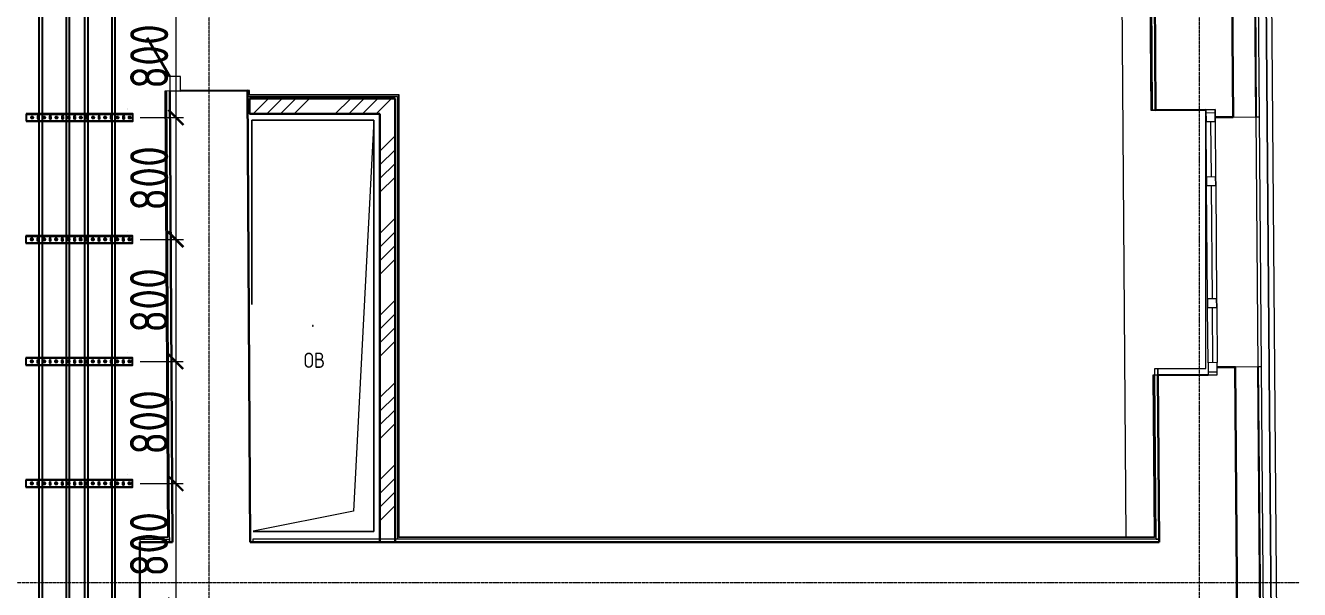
# Model space of a CAD drawing. Header units: millimetres. Extents: x -42533 to 645315, y 3457 to 82611.
# Drawn here: x 464246 to 472606, y 46844 to 50545 of the extents above; entities that cross this region are included whole.
import ezdxf
from ezdxf.enums import TextEntityAlignment as Align

# ---------------------------------------------------------------- set-up
doc = ezdxf.new("R2018")
doc.units = ezdxf.units.MM
doc.linetypes.add('ADSK_Линия сетки', pattern=[25, 20, -2.5, 0, -2.5])
for name, color, linetype in [('00_00_потолок_Панели из стали', 7, 'Continuous'), ('ЭОМ_Лотки авар.', 1, 'Continuous'), ('ЭОМ_Лотки рабочие', 5, 'Continuous')]:
    doc.layers.add(name, color=color, linetype=linetype)
for name, color, linetype, lineweight in [('_ Окна', 7, 'Continuous', 9), ('Аннотация', 7, 'Continuous', 18), ('Двери', 7, 'Continuous', 9), ('Обобщенные модели', 7, 'Continuous', 18), ('Окна', 7, 'Continuous', 9), ('Оси', 253, 'Continuous', 9), ('Перекрытие', 7, 'Continuous', 18), ('Стены внутренние', 7, 'Continuous', 18), ('Стены наружные', 7, 'Continuous', 18), ('Стены несущие', 7, 'Continuous', 30), ('Стены отделка', 7, 'Continuous', 30), ('Стены штриховка', 7, 'Continuous', 9), ('ШТРИХОВКА', 252, 'Continuous', 15)]:
    doc.layers.add(name, color=color, linetype=linetype, lineweight=lineweight)
doc.styles.add('GOST Common_4', font='GOST_Common.ttf', dxfattribs={"width": 0.9, "height": 200})
doc.styles.get("Standard").update_dxf_attribs({"font": 'arial.ttf'})
doc.styles.add('М2', font='isocpeur.ttf', dxfattribs={"width": 0.8})
doc.dimstyles.new('М2-100', dxfattribs={"dimtxt": 250, "dimasz": 100, "dimexe": 50, "dimexo": 50, "dimgap": 50, "dimtad": 1, "dimdec": 0, "dimzin": 1, "dimtxsty": 'М2', "dimblk": 'ARCHTICK', "dimcen": 2.5, "dimdle": 50, "dimclre": 256, "dimclrt": 256, "dimadec": 0, "dimazin": 0, "dimtfac": 1, "dimtdec": 0, "dimtix": 1, "dimtmove": 1, "dimatfit": 3, "dimldrblk": 'NONE', "dimfxl": 1, "dimtolj": 1, "dimlwd": 9, "dimlwe": 9, "dimarcsym": 1})
pattern_1 = [(45, (591.94, 243.9), (-269.4077, 269.4077), []), (45, (681.74, 243.9), (-269.4077, 269.4077), []), (45, (771.54, 243.9), (-269.4077, 269.4077), []), (45, (861.35, 243.9), (-269.4077, 269.4077), [])]

# ---------------------------------------------------------------- blocks, each defined once
blk = doc.blocks.new('План 4 этажа')
at = {"layer": 'Стены штриховка', "lineweight": 9}
h = blk.add_hatch(dxfattribs=at)
h.set_pattern_fill('ANSI34', color=8, scale=20)
h.set_pattern_definition(pattern_1)
h.paths.add_polyline_path([(49630.338, 23648.992), (50577.81, 23648.992), (50577.81, 23748.992), (49629.745, 23748.125)])
h = blk.add_hatch(dxfattribs=at)
h.set_pattern_fill('ANSI34', color=8, scale=20)
h.set_pattern_definition(pattern_1)
h.paths.add_polyline_path([(50481.973, 20839.474), (50577.81, 20839.474), (50577.81, 23648.992), (50477.81, 23648.992), (50477.81, 20839.474)])
at = {"layer": '_ Окна', "color": 8, "lineweight": 18}
for p, q in [((55897.895, 23676.603), (55957.893, 23677.088)), ((55898.542, 23596.605), (55897.895, 23676.603)), ((55957.893, 23677.088), (55958.54, 23597.091)), ((55958.54, 23597.091), (55898.542, 23596.605)), ((55901.454, 23236.617), (55961.452, 23237.102)), ((55901.939, 23176.619), (55901.454, 23236.617)), ((55961.937, 23177.104), (55901.939, 23176.619)), ((55961.452, 23237.102), (55961.937, 23177.104)), ((55907.924, 22436.643), (55967.922, 22437.128)), ((55908.409, 22376.645), (55907.924, 22436.643)), ((55967.922, 22437.128), (55968.407, 22377.13)), ((55968.407, 22377.13), (55908.409, 22376.645)), ((55971.318, 22017.142), (55911.32, 22016.657)), ((55911.32, 22016.657), (55911.967, 21936.66)), ((55971.965, 21937.145), (55971.318, 22017.142)), ((55911.967, 21936.66), (55971.965, 21937.145))]:
    blk.add_line(p, q, dxfattribs=at)
at = {"layer": '_ Окна', "color": 8}
for p, q in [((55898.057, 23656.603), (55958.055, 23657.089)), ((55928.541, 23596.848), (55931.453, 23236.86)), ((55931.938, 23176.862), (55937.923, 22436.886)), ((55938.408, 22376.888), (55941.319, 22016.9)), ((55911.806, 21956.659), (55971.804, 21957.144))]:
    blk.add_line(p, q, dxfattribs=at)
at = {"layer": 'Двери', "color": 8, "lineweight": 30}
blk.add_line((49098.863, 23894.223), (48949.839, 24148.814), dxfattribs=at)
at = {"layer": 'Двери', "color": 8}
for p, q in [((49168.862, 23894.641), (49098.863, 23894.223)), ((49098.863, 23894.223), (49099.43, 23799.224)), ((49169.429, 23799.643), (49168.862, 23894.641)), ((49099.43, 23799.224), (49169.429, 23799.643))]:
    blk.add_line(p, q, dxfattribs=at)
at = {"layer": 'Обобщенные модели', "color": 8}
for p, q in [((49637.81, 22398.525), (49637.81, 23608.326)), ((49637.81, 23608.326), (50437.81, 23608.326)), ((50437.81, 23608.326), (49637.81, 23608.326)), ((49637.81, 23608.326), (49637.81, 22398.525)), ((50437.81, 23608.326), (50304.477, 21041.66)), ((50437.81, 23608.326), (50437.81, 20908.326)), ((50437.81, 20908.326), (50437.81, 23608.326)), ((50304.477, 21041.66), (49646.705, 20910.105)), ((50437.81, 20908.326), (49646.716, 20908.326)), ((49646.716, 20908.326), (50437.81, 20908.326))]:
    blk.add_line(p, q, dxfattribs=at)
for start, end in [(0, 180), (120, 180), (180, 0), (240, 345), (15, 90)]:
    blk.add_arc((50037.81, 22258.326), 2.5, start, end, dxfattribs=at)
at = {"layer": 'Окна', "color": 8}
for p, q in [((55957.893, 23677.088), (55897.895, 23676.603)), ((55897.895, 23676.603), (55898.542, 23596.605)), ((55958.54, 23597.091), (55957.893, 23677.088)), ((55901.454, 23236.617), (55898.542, 23596.605)), ((55958.54, 23597.091), (55961.452, 23237.102)), ((55901.454, 23236.617), (55901.939, 23176.619)), ((55907.924, 22436.643), (55901.939, 23176.619)), ((55961.937, 23177.104), (55961.452, 23237.102)), ((55961.937, 23177.104), (55967.922, 22437.128)), ((55907.924, 22436.643), (55908.409, 22376.645)), ((55968.407, 22377.13), (55967.922, 22437.128)), ((55911.32, 22016.657), (55908.409, 22376.645)), ((55968.407, 22377.13), (55971.318, 22017.142)), ((55911.32, 22016.657), (55911.967, 21936.66)), ((55971.965, 21937.145), (55971.318, 22017.142)), ((55911.967, 21936.66), (55971.965, 21937.145))]:
    blk.add_line(p, q, dxfattribs=at)
at = {"layer": 'Оси', "color": 8, "linetype": 'ADSK_Линия сетки'}
for p, q in [((49356.505, -3353.101), (49356.505, 43685.833)), ((55856.505, -3353.101), (55856.505, 43685.833)), ((-10052.178, 20574.489), (56511.792, 20574.489))]:
    blk.add_line(p, q, dxfattribs=at)
at = {"layer": 'Перекрытие', "color": 8}
for p, q in [((55314.965, 28657.725), (55371.766, 20871.399)), ((55897.25, 23672.772), (55547.915, 23672.772)), ((55897.25, 21979.474), (55897.25, 23672.772)), ((55561.979, 21933.829), (55561.61, 21979.474)), ((55561.61, 21979.474), (55897.25, 21979.474))]:
    blk.add_line(p, q, dxfattribs=at)
at = {"layer": 'Стены внутренние', "color": 8}
for p, q in [((55581.978, 21933.991), (55581.61, 21979.474)), ((55581.61, 21979.474), (55581.978, 21933.991))]:
    blk.add_line(p, q, dxfattribs=at)
at = {"layer": 'Стены наружные', "color": 8}
for p, q in [((56221.048, 33179.871), (56350.299, 17198.677)), ((56350.391, 17198.678), (56221.408, 33179.873)), ((56256.408, 33180.031), (56385.389, 17199.086)), ((56225.714, 23629.252), (56238.977, 21989.306)), ((56241.552, 21989.327), (56228.289, 23629.273)), ((56261.551, 21989.489), (56248.287, 23629.435))]:
    blk.add_line(p, q, dxfattribs=at)
at = {"layer": 'Стены несущие', "color": 8}
for p, q in [((56075.719, 23628.039), (56055.792, 26091.953)), ((56055.792, 26091.953), (56075.719, 23628.039)), ((55548.779, 26038.851), (55567.906, 23673.934)), ((49117.118, 20839.474), (49099.43, 23799.224)), ((49099.43, 23799.224), (49117.118, 20839.474)), ((49609.421, 23802.272), (49169.429, 23799.643)), ((49627.127, 20839.474), (49609.421, 23802.272)), ((49609.421, 23802.272), (49609.59, 23773.992)), ((50577.81, 23748.992), (49622.331, 23748.992)), ((49622.331, 23748.992), (49622.331, 23648.992)), ((50577.81, 20839.474), (50577.81, 23748.992)), ((55567.906, 23673.934), (55897.895, 23676.603)), ((49622.331, 23648.992), (50477.81, 23648.992)), ((50477.81, 23648.992), (50477.81, 20839.474)), ((55958.298, 23627.09), (56075.719, 23628.039)), ((56091.557, 21988.114), (55971.561, 21987.143)), ((56088.99, 21987.093), (56091.565, 21987.114)), ((56088.99, 21987.093), (56088.99, 21987.093)), ((56088.99, 21987.093), (56107.947, 19643.167)), ((56091.565, 21987.114), (56091.557, 21988.114)), ((55911.967, 21936.66), (55581.978, 21933.991)), ((55581.978, 21933.991), (55590.83, 20839.474)), ((55971.973, 21936.145), (55971.965, 21937.145)), ((49117.118, 20839.474), (48902.129, 20839.474)), ((48902.129, 20839.474), (48902.129, 20329.474)), ((55590.83, 20839.474), (49627.127, 20839.474))]:
    blk.add_line(p, q, dxfattribs=at)
at = {"layer": 'Стены отделка', "color": 8, "lineweight": 9}
for p, q in [((56225.714, 23629.252), (56205.779, 26094.166)), ((56208.353, 26094.187), (56228.289, 23629.273)), ((56248.288, 23629.435), (56228.353, 26094.349)), ((55516.78, 26038.592), (55535.907, 23673.675)), ((55547.915, 23672.772), (55528.78, 26038.689)), ((55567.914, 23672.934), (55548.787, 26037.851)), ((49099.43, 23799.224), (49067.431, 23799.033)), ((49067.431, 23799.033), (49084.926, 20871.474)), ((49621.421, 23802.344), (49609.421, 23802.272)), ((49609.59, 23773.992), (49621.591, 23773.992)), ((49609.662, 23761.992), (50592.869, 23761.992)), ((49621.591, 23773.992), (49621.421, 23802.344)), ((49621.421, 23802.344), (49621.421, 23802.344)), ((49621.591, 23773.992), (49621.421, 23802.344)), ((50602.869, 23773.992), (49621.591, 23773.992)), ((50592.869, 23761.992), (50592.869, 20859.474)), ((50604.869, 20871.474), (50604.869, 23771.992)), ((55535.907, 23673.675), (55547.907, 23673.772)), ((55547.915, 23672.772), (55567.914, 23672.934)), ((56075.719, 23628.039), (56225.714, 23629.252)), ((56228.289, 23629.273), (56248.288, 23629.435)), ((56088.982, 21988.093), (56088.99, 21987.093)), ((56238.977, 21989.306), (56091.557, 21988.114)), ((56257.943, 19644.381), (56238.977, 21989.306)), ((56261.551, 21989.489), (56241.552, 21989.327)), ((56241.552, 21989.327), (56260.517, 19644.401)), ((56280.517, 19644.563), (56261.551, 21989.489)), ((55581.978, 21933.991), (55549.979, 21933.732)), ((55549.979, 21933.732), (55558.57, 20871.474)), ((55570.67, 20859.209), (55561.979, 21933.829)), ((55590.669, 20859.371), (55581.986, 21932.991)), ((48902.129, 20871.474), (48902.129, 20839.474)), ((49084.926, 20871.474), (48902.129, 20871.474)), ((48902.129, 20859.474), (49097.117, 20859.474)), ((49096.938, 20869.474), (49097.118, 20839.355)), ((49097.117, 20839.474), (49097.117, 20859.474)), ((49097.118, 20839.355), (49117.118, 20839.474)), ((49627.127, 20839.365), (49647.127, 20839.485)), ((49644.268, 20859.474), (49644.268, 20839.474)), ((55590.83, 20859.474), (49644.268, 20859.474)), ((55558.57, 20871.474), (50604.869, 20871.474)), ((55570.67, 20859.209), (55590.669, 20859.371)), ((55590.83, 20839.474), (55590.83, 20859.474))]:
    blk.add_line(p, q, dxfattribs=at)
at = {"layer": 'Стены штриховка', "color": 8}
for p, q in [((55518.78, 26038.608), (55537.907, 23673.691)), ((49069.431, 23799.045), (49086.938, 20869.474)), ((49096.938, 20869.474), (49079.431, 23799.105)), ((49619.603, 23771.992), (49619.421, 23802.332)), ((49619.591, 23773.992), (49619.421, 23802.332)), ((50604.869, 23771.992), (49619.603, 23771.992)), ((50602.869, 20869.474), (50602.869, 23773.992)), ((50604.869, 23773.992), (50602.869, 23773.992)), ((50604.869, 23771.992), (50604.869, 23773.992)), ((55551.979, 21933.748), (55560.587, 20869.474)), ((49086.938, 20869.474), (48902.129, 20869.474)), ((55560.587, 20869.474), (50602.869, 20869.474))]:
    blk.add_line(p, q, dxfattribs=at)
at = {"layer": 'Аннотация', "color": 8, "lineweight": 9, "insert": (49977.858, 22082.592), "char_height": 100, "width": 156.348, "attachment_point": 1, "line_spacing_factor": 1.022766, "style": 'GOST Common_4'}
blk.add_mtext('\\pxt3.6,7.2,10.8,14.4,18,21.6,25.2,28.8,32.4,36,39.6,43.2,46.8,50.4,54,57.6,61.2,64.8,68.4,72,75.6,79.2,82.8,86.4,90,93.6,97.2,100.8,104.4,108,111.6,115.2;{ОВ}', dxfattribs=at)
blk = doc.blocks.new('*U1518')
at = {"color": 0, "linetype": 'Continuous', "lineweight": 25}
for p, q in [((-78.8, -25023.8), (-78.8, 0)), ((78.8, -25023.8), (78.8, 0))]:
    blk.add_line(p, q, dxfattribs=at)
blk.add_lwpolyline([(100.8, -25023.8), (100.8, 0), (-100.8, 0), (-100.8, -25023.8)], close=True, dxfattribs=at)
at = {"color": 0, "flags": 9}
for tag, p in [('АРТИКУЛ', (-59.7, -11.8)), ('НАИМЕНОВАНИЕ', (-59.1, -7)), ('ПРИМЕЧАНИЕ', (-58.8, -17.3))]:
    blk.add_attdef(tag, text='', height=2.5, dxfattribs=at).set_placement(p, align=Align.TOP_LEFT)
at = {"color": 0, "lineweight": 30, "flags": 104}
for tag, p in [('ВЫСОТА', (-59.6, -20.9)), ('ДЛИНА', (-59.5, -36.1)), ('ТОЛЩИНА', (-59, -31)), ('ШИРИНА', (-58.9, -25.1))]:
    blk.add_attdef(tag, text='', height=2.5, dxfattribs=at).set_placement(p, align=Align.TOP_LEFT)
blk = doc.blocks.new('*U1511')
at = {"color": 0, "linetype": 'Continuous', "lineweight": 25}
for p, q in [((-78.8, -24729.1), (-78.8, 0)), ((78.8, -24729.1), (78.8, 0))]:
    blk.add_line(p, q, dxfattribs=at)
blk.add_lwpolyline([(100.8, -24729.1), (100.8, 0), (-100.8, 0), (-100.8, -24729.1)], close=True, dxfattribs=at)
at = {"color": 0, "flags": 9}
for tag, p in [('АРТИКУЛ', (-59.7, -11.8)), ('НАИМЕНОВАНИЕ', (-59.1, -7)), ('ПРИМЕЧАНИЕ', (-58.8, -17.3))]:
    blk.add_attdef(tag, text='', height=2.5, dxfattribs=at).set_placement(p, align=Align.TOP_LEFT)
at = {"color": 0, "lineweight": 30, "flags": 104}
for tag, p in [('ВЫСОТА', (-59.6, -20.9)), ('ДЛИНА', (-59.5, -36.1)), ('ТОЛЩИНА', (-59, -31)), ('ШИРИНА', (-58.9, -25.1))]:
    blk.add_attdef(tag, text='', height=2.5, dxfattribs=at).set_placement(p, align=Align.TOP_LEFT)
blk = doc.blocks.new('*U45')
at = {"color": 0, "linetype": 'ByBlock', "lineweight": -2}
for points in [[(24, -700), (24, 0), (-24, 0), (-24, -700)], [(-22.5, -700), (-22.5, 0)], [(22.5, -700), (22.5, 0)], [(-24, -700), (24, -700)]]:
    blk.add_lwpolyline(points, dxfattribs=at)
at = {"color": 254, "transparency": 33554483}
blk.add_lwpolyline([(0, 0.7), (0, -2.2)], dxfattribs=at)
at = {"color": 0, "linetype": 'ByBlock', "lineweight": -2}
for points in [[(-6.7, -54.8, 0.345739), (-6.7, -65.2), (6.7, -65.2, 0.345739), (6.7, -54.8)], [(-5.2, -13.3), (-5.2, -26.7, 0.345739), (5.2, -26.7), (5.2, -13.3, 0.345739)], [(-6.7, -134.8, 0.345739), (-6.7, -145.2), (6.7, -145.2, 0.345739), (6.7, -134.8)], [(-5.2, -93.3), (-5.2, -106.7, 0.345739), (5.2, -106.7), (5.2, -93.3, 0.345739)], [(-6.7, -214.8, 0.345739), (-6.7, -225.2), (6.7, -225.2, 0.345739), (6.7, -214.8)], [(-5.2, -173.3), (-5.2, -186.7, 0.345739), (5.2, -186.7), (5.2, -173.3, 0.345739)], [(-6.7, -294.8, 0.345739), (-6.7, -305.2), (6.7, -305.2, 0.345739), (6.7, -294.8)], [(-5.2, -333.3), (-5.2, -346.7, 0.345739), (5.2, -346.7), (5.2, -333.3, 0.345739)], [(-5.2, -253.3), (-5.2, -266.7, 0.345739), (5.2, -266.7), (5.2, -253.3, 0.345739)], [(-6.7, -374.8, 0.345739), (-6.7, -385.2), (6.7, -385.2, 0.345739), (6.7, -374.8)], [(-5.2, -413.3), (-5.2, -426.7, 0.345739), (5.2, -426.7), (5.2, -413.3, 0.345739)], [(-6.7, -454.8, 0.345739), (-6.7, -465.2), (6.7, -465.2, 0.345739), (6.7, -454.8)], [(-5.2, -493.3), (-5.2, -506.7, 0.345739), (5.2, -506.7), (5.2, -493.3, 0.345739)], [(-6.7, -534.8, 0.345739), (-6.7, -545.2), (6.7, -545.2, 0.345739), (6.7, -534.8)], [(-5.2, -573.3), (-5.2, -586.7, 0.345739), (5.2, -586.7), (5.2, -573.3, 0.345739)], [(-6.7, -614.8, 0.345739), (-6.7, -625.2), (6.7, -625.2, 0.345739), (6.7, -614.8)], [(-5.2, -653.3), (-5.2, -666.7, 0.345739), (5.2, -666.7), (5.2, -653.3, 0.345739)]]:
    blk.add_lwpolyline(points, format="xyb", close=True, dxfattribs=at)
at = {"flags": 9}
for tag, p in [('АРТИКУЛ', (-58.9, -24.5)), ('ПРИМЕЧАНИЕ', (-58.3, -30.8)), ('НАИМЕНОВАНИЕ', (-58.2, -19.4))]:
    blk.add_attdef(tag, p, '', height=2.5, dxfattribs=at)
at = {"lineweight": 30, "flags": 104}
blk.add_attdef('ДЛИНА', text='', height=2.5, dxfattribs=at).set_placement((-57.7, -34.6), align=Align.TOP_LEFT)
blk = doc.blocks.new('_ArchTick')
at = {"color": 0, "linetype": 'ByBlock', "lineweight": 70, "const_width": 0.15}
blk.add_lwpolyline([(-0.5, -0.5), (0.5, 0.5)], dxfattribs=at)
blk = doc.blocks.new('*D1716')
at = {"layer": '00_00_потолок_Панели из стали', "color": 0, "lineweight": 9, "transparency": 16777216}
blk.add_line((465231.9, 49190.9), (465231.9, 48290.7), dxfattribs=at)
at = {"layer": '00_00_потолок_Панели из стали', "lineweight": 9, "transparency": 16777216}
for p, q in [((465076.2, 49140.9), (465281.9, 49140.9)), ((464998.5, 48340.7), (465281.9, 48340.7))]:
    blk.add_line(p, q, dxfattribs=at)
at = {"layer": 'Defpoints', "color": 0, "transparency": 16777216}
for p in [(465026.2, 49140.9), (464948.5, 48340.7), (465231.9, 48340.7)]:
    blk.add_point(p, dxfattribs=at)
at = {"layer": '00_00_потолок_Панели из стали', "color": 0, "lineweight": 9, "transparency": 16777216, "xscale": 100, "yscale": 100, "zscale": 100}
for p, rotation in [((465231.9, 49140.9), 90), ((465231.9, 48340.7), 270)]:
    blk.add_blockref('_ArchTick', p, dxfattribs=dict(at, rotation=rotation))
at = {"layer": '00_00_потолок_Панели из стали', "transparency": 16777216, "insert": (465056.9, 48740.8), "char_height": 250, "attachment_point": 5, "rotation": 90, "style": 'М2'}
blk.add_mtext('\\A1;800', dxfattribs=at)
blk = doc.blocks.new('_None')
blk = doc.blocks.new('*D1717')
at = {"layer": '00_00_потолок_Панели из стали', "lineweight": 9, "transparency": 16777216}
for p, q in [((465076.2, 48340.7), (465281.9, 48340.7)), ((464998.5, 47540.5), (465281.9, 47540.5))]:
    blk.add_line(p, q, dxfattribs=at)
at = {"layer": '00_00_потолок_Панели из стали', "color": 0, "lineweight": 9, "transparency": 16777216}
blk.add_line((465231.9, 48390.7), (465231.9, 47490.5), dxfattribs=at)
at = {"layer": 'Defpoints', "color": 0, "transparency": 16777216}
for p in [(465026.2, 48340.7), (464948.5, 47540.5), (465231.9, 47540.5)]:
    blk.add_point(p, dxfattribs=at)
at = {"layer": '00_00_потолок_Панели из стали', "color": 0, "lineweight": 9, "transparency": 16777216, "xscale": 100, "yscale": 100, "zscale": 100}
for p, rotation in [((465231.9, 48340.7), 90), ((465231.9, 47540.5), 270)]:
    blk.add_blockref('_ArchTick', p, dxfattribs=dict(at, rotation=rotation))
at = {"layer": '00_00_потолок_Панели из стали', "transparency": 16777216, "insert": (465056.9, 47940.6), "char_height": 250, "attachment_point": 5, "rotation": 90, "style": 'М2'}
blk.add_mtext('\\A1;800', dxfattribs=at)
blk = doc.blocks.new('*D1718')
at = {"layer": '00_00_потолок_Панели из стали', "color": 0, "lineweight": 9, "transparency": 16777216}
blk.add_line((465231.9, 47590.5), (465231.9, 46690.3), dxfattribs=at)
at = {"layer": '00_00_потолок_Панели из стали', "lineweight": 9, "transparency": 16777216}
for p, q in [((465076.2, 47540.5), (465281.9, 47540.5)), ((464998.5, 46740.3), (465281.9, 46740.3))]:
    blk.add_line(p, q, dxfattribs=at)
at = {"layer": 'Defpoints', "color": 0, "transparency": 16777216}
for p in [(465026.2, 47540.5), (464948.5, 46740.3), (465231.9, 46740.3)]:
    blk.add_point(p, dxfattribs=at)
at = {"layer": '00_00_потолок_Панели из стали', "color": 0, "lineweight": 9, "transparency": 16777216, "xscale": 100, "yscale": 100, "zscale": 100}
for p, rotation in [((465231.9, 47540.5), 90), ((465231.9, 46740.3), 270)]:
    blk.add_blockref('_ArchTick', p, dxfattribs=dict(at, rotation=rotation))
at = {"layer": '00_00_потолок_Панели из стали', "transparency": 16777216, "insert": (465056.9, 47140.4), "char_height": 250, "attachment_point": 5, "rotation": 90, "style": 'М2'}
blk.add_mtext('\\A1;800', dxfattribs=at)
blk = doc.blocks.new('*D1662')
at = {"layer": '00_00_потолок_Панели из стали', "color": 0, "lineweight": 9, "transparency": 16777216}
blk.add_line((465233.3, 50791.3), (465233.3, 49891.1), dxfattribs=at)
at = {"layer": '00_00_потолок_Панели из стали', "lineweight": 9, "transparency": 16777216}
for p, q in [((465077.6, 50741.3), (465283.3, 50741.3)), ((464999.9, 49941.1), (465283.3, 49941.1))]:
    blk.add_line(p, q, dxfattribs=at)
at = {"layer": 'Defpoints', "color": 0, "transparency": 16777216}
for p in [(465027.6, 50741.3), (464949.9, 49941.1), (465233.3, 49941.1)]:
    blk.add_point(p, dxfattribs=at)
at = {"layer": '00_00_потолок_Панели из стали', "color": 0, "lineweight": 9, "transparency": 16777216, "xscale": 100, "yscale": 100, "zscale": 100}
for p, rotation in [((465233.3, 50741.3), 90), ((465233.3, 49941.1), 270)]:
    blk.add_blockref('_ArchTick', p, dxfattribs=dict(at, rotation=rotation))
at = {"layer": '00_00_потолок_Панели из стали', "transparency": 16777216, "insert": (465058.3, 50341.2), "char_height": 250, "attachment_point": 5, "rotation": 90, "style": 'М2'}
blk.add_mtext('\\A1;800', dxfattribs=at)
blk = doc.blocks.new('*D1663')
at = {"layer": '00_00_потолок_Панели из стали', "color": 0, "lineweight": 9, "transparency": 16777216}
blk.add_line((465233.3, 49991.1), (465233.3, 49090.9), dxfattribs=at)
at = {"layer": '00_00_потолок_Панели из стали', "lineweight": 9, "transparency": 16777216}
for p, q in [((465077.6, 49941.1), (465283.3, 49941.1)), ((464999.9, 49140.9), (465283.3, 49140.9))]:
    blk.add_line(p, q, dxfattribs=at)
at = {"layer": 'Defpoints', "color": 0, "transparency": 16777216}
for p in [(465027.6, 49941.1), (464949.9, 49140.9), (465233.3, 49140.9)]:
    blk.add_point(p, dxfattribs=at)
at = {"layer": '00_00_потолок_Панели из стали', "color": 0, "lineweight": 9, "transparency": 16777216, "xscale": 100, "yscale": 100, "zscale": 100}
for p, rotation in [((465233.3, 49941.1), 90), ((465233.3, 49140.9), 270)]:
    blk.add_blockref('_ArchTick', p, dxfattribs=dict(at, rotation=rotation))
at = {"layer": '00_00_потолок_Панели из стали', "transparency": 16777216, "insert": (465058.3, 49541), "char_height": 250, "attachment_point": 5, "rotation": 90, "style": 'М2'}
blk.add_mtext('\\A1;800', dxfattribs=at)

msp = doc.modelspace()

# ---------------------------------------------------------------- block references
at = {"layer": 'ШТРИХОВКА'}
msp.add_blockref('План 4 этажа', (416094.2, 26315.8), dxfattribs=at)
at = {"layer": 'ЭОМ_Лотки авар.', "color": 1, "rotation": 180}
msp.add_blockref('*U1511', (464434.7, 38385), dxfattribs=at)
at = {"layer": 'ЭОМ_Лотки рабочие', "rotation": 180}
msp.add_blockref('*U1518', (464734.2, 38090.4), dxfattribs=at)
at = {"layer": 'ЭОМ_Лотки рабочие'}
ref = msp.add_blockref('*U45', (464949.9, 49941.1), dxfattribs=dict(at, rotation=270))
lines = msp.add_mtext('700 мм', dxfattribs={"layer": '0', "insert": (464915.3, 49998.8), "char_height": 2.5, "attachment_point": 1, "rotation": 270})
ref.add_attrib('ДЛИНА', '', (464915.3, 49998.8), dxfattribs={"flags": 2}).embed_mtext(lines)
ref = msp.add_blockref('*U45', (464948.5, 49140.9), dxfattribs=dict(at, rotation=270))
lines = msp.add_mtext('700 мм', dxfattribs={"layer": '0', "insert": (464913.9, 49198.6), "char_height": 2.5, "attachment_point": 1, "rotation": 270})
ref.add_attrib('ДЛИНА', '', (464913.9, 49198.6), dxfattribs={"flags": 2}).embed_mtext(lines)
ref = msp.add_blockref('*U45', (464948.5, 48340.7), dxfattribs=dict(at, rotation=270))
lines = msp.add_mtext('700 мм', dxfattribs={"layer": '0', "insert": (464913.9, 48398.4), "char_height": 2.5, "attachment_point": 1, "rotation": 270})
ref.add_attrib('ДЛИНА', '', (464913.9, 48398.4), dxfattribs={"flags": 2}).embed_mtext(lines)
ref = msp.add_blockref('*U45', (464948.5, 47540.5), dxfattribs=dict(at, rotation=270))
lines = msp.add_mtext('700 мм', dxfattribs={"layer": '0', "insert": (464913.9, 47598.2), "char_height": 2.5, "attachment_point": 1, "rotation": 270})
ref.add_attrib('ДЛИНА', '', (464913.9, 47598.2), dxfattribs={"flags": 2}).embed_mtext(lines)

# ---------------------------------------------------------------- dimensions: what is measured, and where the dimension line sits
at = {"layer": '00_00_потолок_Панели из стали'}
for base, p1, p2, picture, middle in [((465233.3, 49941.1), (465027.6, 50741.3), (464949.9, 49941.1), '*D1662', (465058.3, 50341.2)), ((465233.3, 49140.9), (465027.6, 49941.1), (464949.9, 49140.9), '*D1663', (465058.3, 49541)), ((465231.9, 48340.7), (465026.2, 49140.9), (464948.5, 48340.7), '*D1716', (465056.9, 48740.8)), ((465231.9, 47540.5), (465026.2, 48340.7), (464948.5, 47540.5), '*D1717', (465056.9, 47940.6)), ((465231.9, 46740.3), (465026.2, 47540.5), (464948.5, 46740.3), '*D1718', (465056.9, 47140.4))]:
    dim = msp.add_linear_dim(base=base, p1=p1, p2=p2, angle=90, dimstyle='М2-100', dxfattribs=at)
    dim.commit()
    dim.dimension.update_dxf_attribs({"geometry": picture, "text_midpoint": middle})

doc.saveas('drawing.dxf')
